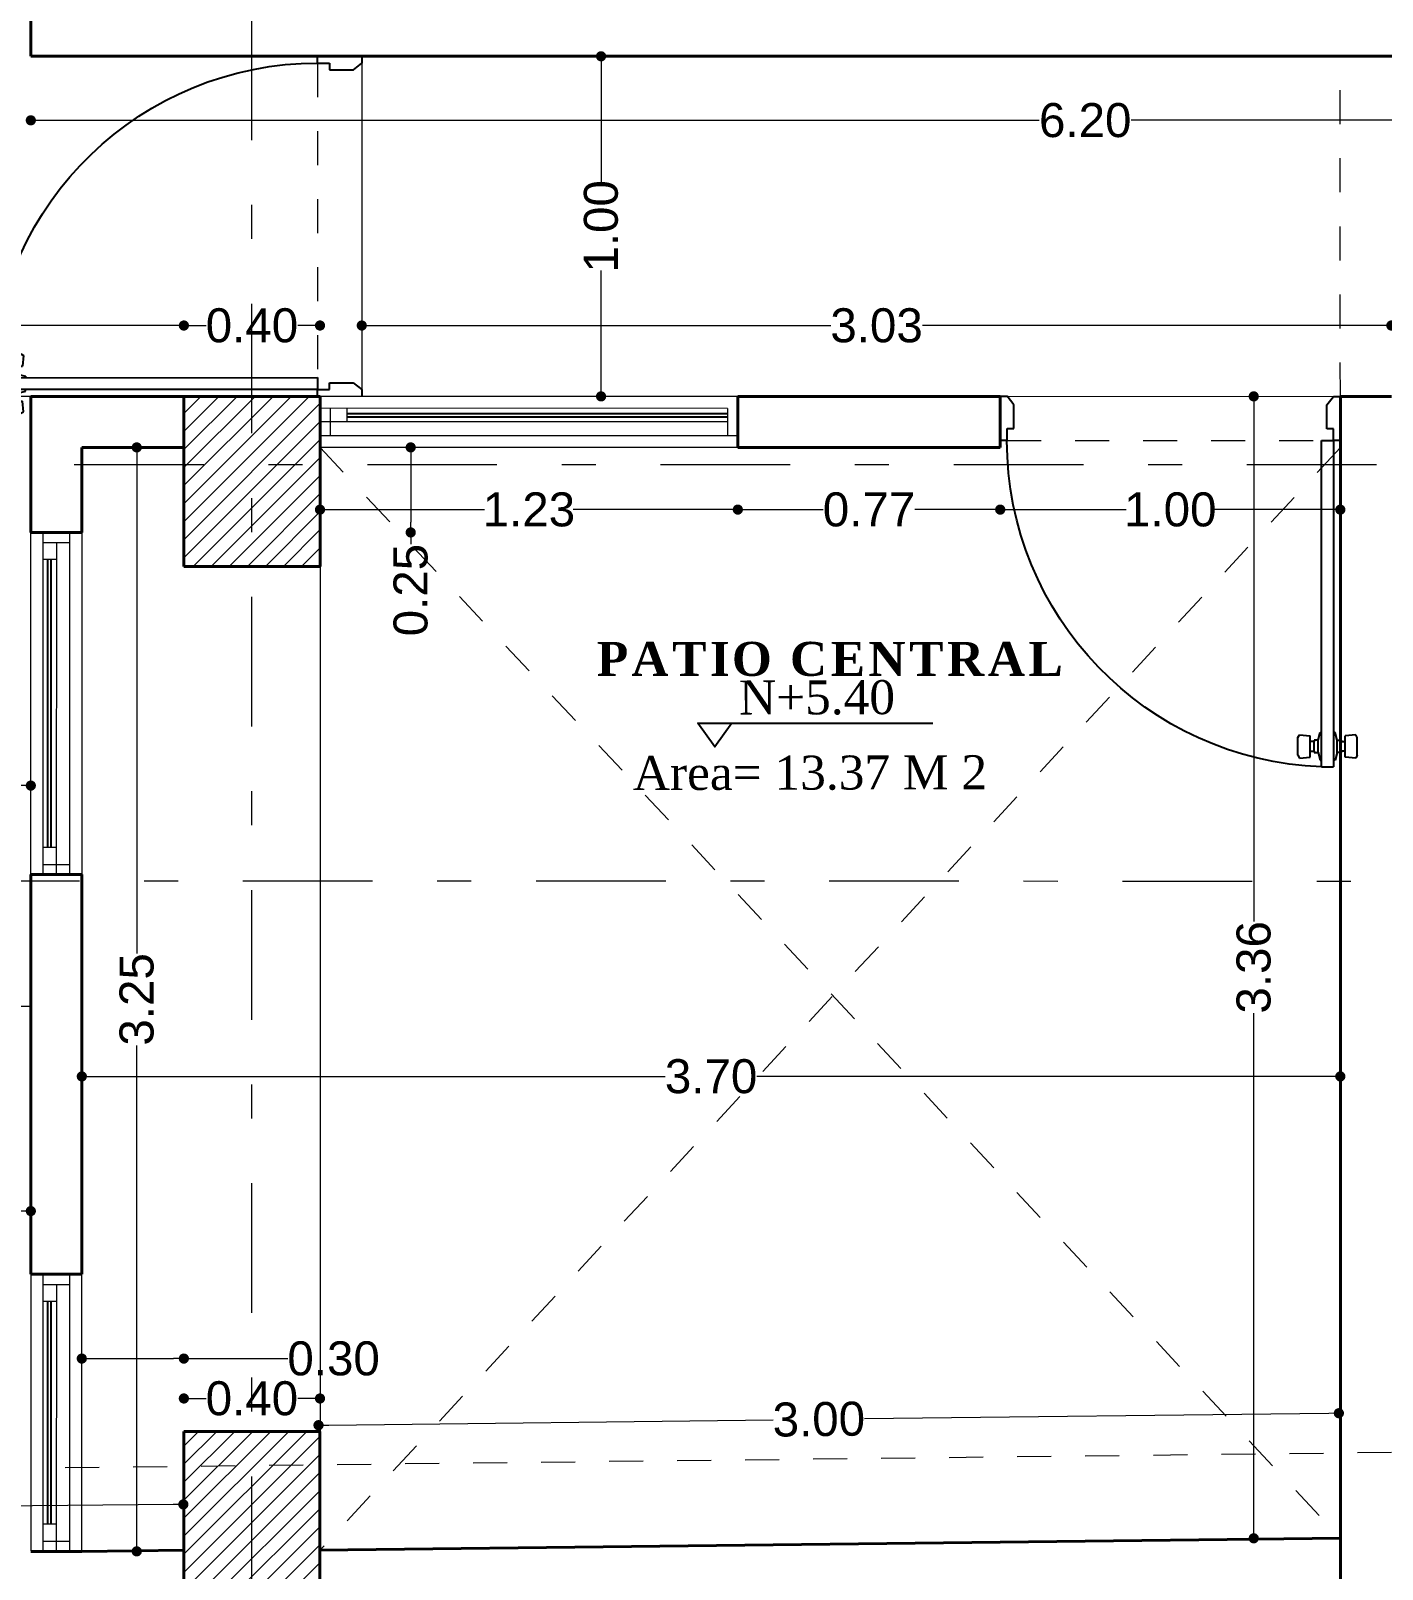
# Model space of a CAD drawing. Header units: inches. Extents: x 2908 to 3459, y -3172 to -55.
# Drawn here: x 3282.872 to 3286.846, y -199.187 to -194.664 of the extents above; entities that cross this region are included whole.
import ezdxf

# ---------------------------------------------------------------- set-up
doc = ezdxf.new("R2010")
doc.units = ezdxf.units.IN
doc.header["$MEASUREMENT"] = 0
doc.linetypes.add('ACAD_ISO03W100', pattern=[30, 12, -18])
doc.linetypes.add('DASHDOT', pattern=[25.4, 12.7, -6.35, 0, -6.35])
for name, color, linetype in [('CARPINTERIA', 3, 'Continuous'), ('TEXTO', 4, 'Continuous'), ('VIDRIOS', 130, 'Continuous')]:
    doc.layers.add(name, color=color, linetype=linetype)
for name, color, linetype, lineweight in [('COTA', 1, 'Continuous', 9), ('COTAS 01', 1, 'Continuous', 25), ('E-EJES', 1, 'DASHDOT', 5), ('Estructura', 1, 'Continuous', 40), ('linea de linderos', 3, 'Continuous', 30), ('LINEAS DE PROYECCIÒN', 74, 'ACAD_ISO03W100', 18), ('linmesa de proyecciones', 95, 'ACAD_ISO03W100', 5), ('MARCOS VENTANAS', 147, 'Continuous', 18), ('muebles madera', 44, 'Continuous', 18), ('muros 2', 5, 'Continuous', 40), ('muros bajitos', 4, 'Continuous', 15), ('PISO', 33, 'Continuous', 18), ('teja cortada', 252, 'Continuous', 30)]:
    doc.layers.add(name, color=color, linetype=linetype, lineweight=lineweight)
doc.styles.add('Arial new', font='arial.ttf')
doc.styles.add('CONSTRUCTORA', font='times.ttf', dxfattribs={"height": 0.3})
doc.dimstyles.new('GUS', dxfattribs={"dimtxt": 0.1, "dimasz": 0.03, "dimexe": 0.05, "dimexo": 0.05, "dimgap": 0.005, "dimtad": 0, "dimzin": 1, "dimdsep": 46, "dimtxsty": 'Arial new', "dimblk": 'DOT', "dimcen": 0.01, "dimse1": 1, "dimse2": 1, "dimclrd": 1, "dimclre": 252, "dimclrt": 1, "dimaunit": 1, "dimadec": 0, "dimazin": 2, "dimtfac": 1, "dimtmove": 0, "dimatfit": 2, "dimldrblk": 'ARCHTICK', "dimfxl": 1, "dimlwd": -1, "dimlwe": -1, "dimarcsym": 1})

# ---------------------------------------------------------------- blocks, each defined once
blk = doc.blocks.new('_Dot')
at = {"color": 0, "linetype": 'ByBlock', "lineweight": -2}
blk.add_line((-0.5, 0), (-1, 0), dxfattribs=at)
at = {"color": 0, "linetype": 'ByBlock', "const_width": 0.5}
blk.add_lwpolyline([(-0.25, 0, 1), (0.25, 0, 1)], format="xyb", close=True, dxfattribs=at)
blk = doc.blocks.new('*D4983')
at = {"layer": 'COTA', "color": 1, "linetype": 'Continuous', "transparency": 16777216}
for p, q in [((3280.922, -199.0213), (3281.9706, -199.0106)), ((3283.2907, -198.9972), (3282.2421, -199.0079))]:
    blk.add_line(p, q, dxfattribs=at)
at = {"layer": 'Defpoints', "color": 0, "transparency": 16777216}
for p in [(3283.3207, -198.9969), (3280.8934, -199.1605), (3283.3222, -199.1358)]:
    blk.add_point(p, dxfattribs=at)
at = {"layer": 'COTA', "color": 1, "transparency": 16777216, "xscale": 0.03, "yscale": 0.03, "zscale": 0.03}
for p, rotation in [((3283.3207, -198.9969), 0.5811746117304712), ((3280.892, -199.0216), 180.5811746117304)]:
    blk.add_blockref('_Dot', p, dxfattribs=dict(at, rotation=rotation))
at = {"layer": 'COTA', "color": 1, "transparency": 16777216, "insert": (3282.1064, -199.0093), "char_height": 0.1, "attachment_point": 5, "rotation": 0.5812, "style": 'Arial new'}
blk.add_mtext('2.43', dxfattribs=at)
blk = doc.blocks.new('_ArchTick')
at = {"color": 0, "linetype": 'ByBlock', "const_width": 0.15}
blk.add_lwpolyline([(-0.5, -0.5), (0.5, 0.5)], dxfattribs=at)
blk = doc.blocks.new('*D4984')
at = {"layer": 'COTA', "color": 1, "linetype": 'Continuous', "transparency": 16777216}
for p, q in [((3283.7481, -198.7636), (3285.0545, -198.7483)), ((3286.6882, -198.7292), (3285.3238, -198.7451))]:
    blk.add_line(p, q, dxfattribs=at)
at = {"layer": 'Defpoints', "color": 0, "transparency": 16777216}
for p in [(3286.7182, -198.7288), (3286.7225, -199.0965), (3283.7224, -199.1316)]:
    blk.add_point(p, dxfattribs=at)
at = {"layer": 'COTA', "color": 1, "transparency": 16777216, "xscale": 0.03, "yscale": 0.03, "zscale": 0.03}
for p, rotation in [((3286.7182, -198.7288), 0.6705414046089824), ((3283.7181, -198.7639), 180.670541404609)]:
    blk.add_blockref('_Dot', p, dxfattribs=dict(at, rotation=rotation))
at = {"layer": 'COTA', "color": 1, "transparency": 16777216, "insert": (3285.1892, -198.7467), "char_height": 0.1, "attachment_point": 5, "rotation": 0.6705, "style": 'Arial new'}
blk.add_mtext('3.00', dxfattribs=at)
blk = doc.blocks.new('*D4987')
at = {"layer": 'COTA', "color": 1, "linetype": 'Continuous', "transparency": 16777216}
for p, q in [((3283.3522, -195.5306), (3283.3877, -195.5306)), ((3283.6925, -195.5306), (3283.6571, -195.5306))]:
    blk.add_line(p, q, dxfattribs=at)
at = {"layer": 'Defpoints', "color": 0, "transparency": 16777216}
for p in [(3283.3222, -195.5306), (3283.3222, -195.7389), (3283.7225, -195.7388)]:
    blk.add_point(p, dxfattribs=at)
at = {"layer": 'COTA', "color": 1, "transparency": 16777216, "xscale": 0.03, "yscale": 0.03, "zscale": 0.03, "rotation": 180}
blk.add_blockref('_Dot', (3283.3222, -195.5306), dxfattribs=at)
at = {"layer": 'COTA', "color": 1, "transparency": 16777216, "xscale": 0.03, "yscale": 0.03, "zscale": 0.03}
blk.add_blockref('_Dot', (3283.7225, -195.5306), dxfattribs=at)
at = {"layer": 'COTA', "color": 1, "transparency": 16777216, "insert": (3283.5224, -195.5306), "char_height": 0.1, "attachment_point": 5, "style": 'Arial new'}
blk.add_mtext('0.40', dxfattribs=at)
blk = doc.blocks.new('*D4988')
at = {"layer": 'COTA', "color": 1, "linetype": 'Continuous', "transparency": 16777216}
for p, q in [((3283.8753, -195.5306), (3285.2241, -195.5306)), ((3286.8425, -195.5306), (3285.4938, -195.5306))]:
    blk.add_line(p, q, dxfattribs=at)
at = {"layer": 'Defpoints', "color": 0, "transparency": 16777216}
for p in [(3286.8725, -195.5306), (3283.8453, -195.739), (3286.8725, -195.739)]:
    blk.add_point(p, dxfattribs=at)
at = {"layer": 'COTA', "color": 1, "transparency": 16777216, "xscale": 0.03, "yscale": 0.03, "zscale": 0.03, "rotation": 180}
blk.add_blockref('_Dot', (3283.8453, -195.5306), dxfattribs=at)
at = {"layer": 'COTA', "color": 1, "transparency": 16777216, "xscale": 0.03, "yscale": 0.03, "zscale": 0.03}
blk.add_blockref('_Dot', (3286.8725, -195.5306), dxfattribs=at)
at = {"layer": 'COTA', "color": 1, "transparency": 16777216, "insert": (3285.3589, -195.5306), "char_height": 0.1, "attachment_point": 5, "style": 'Arial new'}
blk.add_mtext('3.03', dxfattribs=at)
blk = doc.blocks.new('*D4989')
at = {"layer": 'COTA', "color": 1, "linetype": 'Continuous', "transparency": 16777216}
for p, q in [((3285.7525, -196.0719), (3286.0925, -196.0719)), ((3286.6925, -196.0719), (3286.3525, -196.0719))]:
    blk.add_line(p, q, dxfattribs=at)
at = {"layer": 'Defpoints', "color": 0, "transparency": 16777216}
for p in [(3285.7225, -195.889), (3286.7225, -195.8687), (3286.7225, -196.0719)]:
    blk.add_point(p, dxfattribs=at)
at = {"layer": 'COTA', "color": 1, "transparency": 16777216, "xscale": 0.03, "yscale": 0.03, "zscale": 0.03, "rotation": 180}
blk.add_blockref('_Dot', (3285.7225, -196.0719), dxfattribs=at)
at = {"layer": 'COTA', "color": 1, "transparency": 16777216, "xscale": 0.03, "yscale": 0.03, "zscale": 0.03}
blk.add_blockref('_Dot', (3286.7225, -196.0719), dxfattribs=at)
at = {"layer": 'COTA', "color": 1, "transparency": 16777216, "insert": (3286.2225, -196.0719), "char_height": 0.1, "attachment_point": 5, "style": 'Arial new'}
blk.add_mtext('1.00', dxfattribs=at)
blk = doc.blocks.new('*D5012')
at = {"layer": 'COTA', "color": 1, "linetype": 'Continuous', "transparency": 16777216}
for p, q in [((3286.4679, -195.769), (3286.4679, -197.2829)), ((3286.4679, -199.0665), (3286.4679, -197.5525))]:
    blk.add_line(p, q, dxfattribs=at)
at = {"layer": 'Defpoints', "color": 0, "transparency": 16777216}
for p in [(3286.7225, -195.739), (3286.4679, -199.0965), (3286.7225, -199.0965)]:
    blk.add_point(p, dxfattribs=at)
at = {"layer": 'COTA', "color": 1, "transparency": 16777216, "xscale": 0.03, "yscale": 0.03, "zscale": 0.03}
for p, rotation in [((3286.4679, -195.739), 90), ((3286.4679, -199.0965), 270)]:
    blk.add_blockref('_Dot', p, dxfattribs=dict(at, rotation=rotation))
at = {"layer": 'COTA', "color": 1, "transparency": 16777216, "insert": (3286.4679, -197.4177), "char_height": 0.1, "attachment_point": 5, "rotation": 90, "style": 'Arial new'}
blk.add_mtext('3.36', dxfattribs=at)
blk = doc.blocks.new('PUERTAACCESO')
at = {"layer": 'CARPINTERIA'}
for p, q in [((2402.1398, 632.3793), (2402.1444, 632.3874)), ((2402.1444, 632.3874), (2402.1757, 632.3847)), ((2402.1757, 632.3847), (2402.1757, 632.3217)), ((2402.199, 632.3712), (2402.205, 632.3937)), ((2402.205, 632.3937), (2402.2096, 632.3937)), ((2402.2096, 632.4132), (2402.2095, 631.4538)), ((2402.2096, 632.4132), (2402.2446, 632.4132)), ((2402.2445, 631.4538), (2402.2446, 632.4132)), ((2402.2491, 632.3937), (2402.2446, 632.3937)), ((2402.2551, 632.3712), (2402.2491, 632.3937)), ((2402.3097, 632.3874), (2402.2784, 632.3847)), ((2402.2784, 632.3847), (2402.2784, 632.3217)), ((2402.3143, 632.3793), (2402.3097, 632.3874)), ((2402.1398, 632.3793), (2402.1398, 632.327)), ((2402.1757, 632.3677), (2402.1873, 632.3677)), ((2402.1873, 632.3386), (2402.1757, 632.3386)), ((2402.1873, 632.3677), (2402.1873, 632.3712)), ((2402.1873, 632.3712), (2402.199, 632.3712)), ((2402.1873, 632.3677), (2402.1873, 632.3386)), ((2402.1873, 632.3352), (2402.1873, 632.3386)), ((2402.199, 632.3712), (2402.199, 632.3352)), ((2402.2668, 632.3712), (2402.2551, 632.3712)), ((2402.2551, 632.3712), (2402.2551, 632.3352)), ((2402.2668, 632.3677), (2402.2668, 632.3712)), ((2402.2784, 632.3677), (2402.2668, 632.3677)), ((2402.2668, 632.3677), (2402.2668, 632.3386)), ((2402.2668, 632.3386), (2402.2784, 632.3386)), ((2402.2668, 632.3352), (2402.2668, 632.3386)), ((2402.3143, 632.3793), (2402.3143, 632.327)), ((2402.1398, 632.327), (2402.1444, 632.319)), ((2402.1444, 632.319), (2402.1757, 632.3217)), ((2402.199, 632.3352), (2402.1873, 632.3352)), ((2402.199, 632.3352), (2402.205, 632.3127)), ((2402.205, 632.3127), (2402.2096, 632.3127)), ((2402.2491, 632.3127), (2402.2445, 632.3127)), ((2402.2551, 632.3352), (2402.2491, 632.3127)), ((2402.2551, 632.3352), (2402.2668, 632.3352)), ((2402.3097, 632.319), (2402.2784, 632.3217)), ((2402.3143, 632.327), (2402.3097, 632.319)), ((2401.2846, 631.4538), (2401.2646, 631.4538)), ((2401.2846, 631.4538), (2401.2846, 631.4188)), ((2402.2095, 631.4538), (2402.2445, 631.4538)), ((2402.2446, 631.4541), (2402.2446, 631.4191)), ((2402.2646, 631.4538), (2402.2446, 631.4538)), ((2401.2846, 631.4188), (2401.3046, 631.4188)), ((2401.3046, 631.4188), (2401.3046, 631.3488)), ((2402.2446, 631.4191), (2402.2246, 631.4191)), ((2402.2246, 631.4191), (2402.2246, 631.3491)), ((2401.3046, 631.3488), (2401.2846, 631.3238)), ((2402.2246, 631.3491), (2402.2446, 631.3241)), ((2401.2646, 631.3238), (2401.2846, 631.3238)), ((2402.2446, 631.3241), (2402.2646, 631.3241))]:
    blk.add_line(p, q, dxfattribs=at)
blk.add_arc((2402.2445, 631.4538), 0.96, 92.0882, 180, dxfattribs=at)
at = {"layer": 'linmesa de proyecciones', "ltscale": 0.001}
blk.add_line((2401.2846, 631.4538), (2402.2102, 631.4538), dxfattribs=at)
at = {"layer": 'PISO'}
blk.add_line((2401.2846, 631.3238), (2402.2446, 631.3241), dxfattribs=at)
blk = doc.blocks.new('*D5023')
at = {"layer": 'COTA', "color": 1, "linetype": 'Continuous', "transparency": 16777216}
for p, q in [((3283.7525, -196.0719), (3284.2066, -196.0719)), ((3284.921, -196.0719), (3284.4669, -196.0719))]:
    blk.add_line(p, q, dxfattribs=at)
at = {"layer": 'Defpoints', "color": 0, "transparency": 16777216}
for p in [(3283.7225, -195.889), (3284.951, -195.889), (3284.951, -196.0719)]:
    blk.add_point(p, dxfattribs=at)
at = {"layer": 'COTA', "color": 1, "transparency": 16777216, "xscale": 0.03, "yscale": 0.03, "zscale": 0.03, "rotation": 180}
blk.add_blockref('_Dot', (3283.7225, -196.0719), dxfattribs=at)
at = {"layer": 'COTA', "color": 1, "transparency": 16777216, "xscale": 0.03, "yscale": 0.03, "zscale": 0.03}
blk.add_blockref('_Dot', (3284.951, -196.0719), dxfattribs=at)
at = {"layer": 'COTA', "color": 1, "transparency": 16777216, "insert": (3284.3367, -196.0719), "char_height": 0.1, "attachment_point": 5, "style": 'Arial new'}
blk.add_mtext('1.23', dxfattribs=at)
blk = doc.blocks.new('*D4990')
at = {"layer": 'COTA', "color": 1, "linetype": 'Continuous', "transparency": 16777216}
for p, q in [((3283.1837, -195.919), (3283.1837, -197.3767)), ((3283.1837, -199.1049), (3283.1837, -197.6471))]:
    blk.add_line(p, q, dxfattribs=at)
at = {"layer": 'Defpoints', "color": 0, "transparency": 16777216}
for p in [(3283.0222, -195.889), (3283.046, -199.1349), (3283.1837, -199.1349)]:
    blk.add_point(p, dxfattribs=at)
at = {"layer": 'COTA', "color": 1, "transparency": 16777216, "xscale": 0.03, "yscale": 0.03, "zscale": 0.03}
for p, rotation in [((3283.1837, -195.889), 90), ((3283.1837, -199.1349), 270)]:
    blk.add_blockref('_Dot', p, dxfattribs=dict(at, rotation=rotation))
at = {"layer": 'COTA', "color": 1, "transparency": 16777216, "insert": (3283.1837, -197.5119), "char_height": 0.1, "attachment_point": 5, "rotation": 90, "style": 'Arial new'}
blk.add_mtext('3.25', dxfattribs=at)
blk = doc.blocks.new('*D5024')
at = {"layer": 'COTA', "color": 1, "linetype": 'Continuous', "transparency": 16777216}
for p, q in [((3283.9892, -195.919), (3283.9892, -196.109)), ((3283.9892, -196.139), (3283.9892, -196.1732))]:
    blk.add_line(p, q, dxfattribs=at)
at = {"layer": 'Defpoints', "color": 0, "transparency": 16777216}
for p in [(3283.7225, -195.889), (3283.9892, -195.889), (3283.7225, -196.139)]:
    blk.add_point(p, dxfattribs=at)
at = {"layer": 'COTA', "color": 1, "transparency": 16777216, "xscale": 0.03, "yscale": 0.03, "zscale": 0.03}
for p, rotation in [((3283.9892, -195.889), 90), ((3283.9892, -196.139), 270)]:
    blk.add_blockref('_Dot', p, dxfattribs=dict(at, rotation=rotation))
at = {"layer": 'COTA', "color": 1, "transparency": 16777216, "insert": (3283.9892, -196.3085), "char_height": 0.1, "attachment_point": 5, "rotation": 90, "style": 'Arial new'}
blk.add_mtext('0.25', dxfattribs=at)
blk = doc.blocks.new('*D4991')
at = {"layer": 'COTA', "color": 1, "linetype": 'Continuous', "transparency": 16777216}
for p, q in [((3281.919, -195.5306), (3282.2568, -195.5306)), ((3283.2922, -195.5306), (3282.5172, -195.5306))]:
    blk.add_line(p, q, dxfattribs=at)
at = {"layer": 'Defpoints', "color": 0, "transparency": 16777216}
for p in [(3283.3222, -195.5306), (3281.889, -195.739), (3283.3222, -195.7389)]:
    blk.add_point(p, dxfattribs=at)
at = {"layer": 'COTA', "color": 1, "transparency": 16777216, "xscale": 0.03, "yscale": 0.03, "zscale": 0.03, "rotation": 180}
blk.add_blockref('_Dot', (3281.889, -195.5306), dxfattribs=at)
at = {"layer": 'COTA', "color": 1, "transparency": 16777216, "xscale": 0.03, "yscale": 0.03, "zscale": 0.03}
blk.add_blockref('_Dot', (3283.3222, -195.5306), dxfattribs=at)
at = {"layer": 'COTA', "color": 1, "transparency": 16777216, "insert": (3282.387, -195.5306), "char_height": 0.1, "attachment_point": 5, "style": 'Arial new'}
blk.add_mtext('1.43', dxfattribs=at)
blk = doc.blocks.new('*D5028')
at = {"layer": 'COTA', "color": 1, "linetype": 'Continuous', "transparency": 16777216}
for p, q in [((3280.9234, -198.1343), (3281.7525, -198.1343)), ((3282.8422, -198.1343), (3282.0131, -198.1343))]:
    blk.add_line(p, q, dxfattribs=at)
at = {"layer": 'Defpoints', "color": 0, "transparency": 16777216}
for p in [(3280.8934, -198.039), (3282.8722, -198.1117), (3282.8722, -198.1343)]:
    blk.add_point(p, dxfattribs=at)
at = {"layer": 'COTA', "color": 1, "transparency": 16777216, "xscale": 0.03, "yscale": 0.03, "zscale": 0.03, "rotation": 180}
blk.add_blockref('_Dot', (3280.8934, -198.1343), dxfattribs=at)
at = {"layer": 'COTA', "color": 1, "transparency": 16777216, "xscale": 0.03, "yscale": 0.03, "zscale": 0.03}
blk.add_blockref('_Dot', (3282.8722, -198.1343), dxfattribs=at)
at = {"layer": 'COTA', "color": 1, "transparency": 16777216, "insert": (3281.8828, -198.1343), "char_height": 0.1, "attachment_point": 5, "style": 'Arial new'}
blk.add_mtext('1.98', dxfattribs=at)
blk = doc.blocks.new('*D5029')
at = {"layer": 'COTA', "color": 1, "linetype": 'Continuous', "transparency": 16777216}
for p, q in [((3282.5875, -195.769), (3282.5875, -197.3012)), ((3282.5875, -199.1034), (3282.5875, -197.5711))]:
    blk.add_line(p, q, dxfattribs=at)
at = {"layer": 'Defpoints', "color": 0, "transparency": 16777216}
for p in [(3282.5875, -195.739), (3282.8722, -195.739), (3282.8721, -199.1334)]:
    blk.add_point(p, dxfattribs=at)
at = {"layer": 'COTA', "color": 1, "transparency": 16777216, "xscale": 0.03, "yscale": 0.03, "zscale": 0.03}
for p, rotation in [((3282.5875, -195.739), 90), ((3282.5875, -199.1334), 270)]:
    blk.add_blockref('_Dot', p, dxfattribs=dict(at, rotation=rotation))
at = {"layer": 'COTA', "color": 1, "transparency": 16777216, "insert": (3282.5875, -197.4362), "char_height": 0.1, "attachment_point": 5, "rotation": 90, "style": 'Arial new'}
blk.add_mtext('3.39', dxfattribs=at)
blk = doc.blocks.new('*D5032')
at = {"layer": 'COTA', "color": 1, "linetype": 'Continuous', "transparency": 16777216}
for p, q in [((3284.981, -196.0719), (3285.2019, -196.0719)), ((3285.6925, -196.0719), (3285.4716, -196.0719))]:
    blk.add_line(p, q, dxfattribs=at)
at = {"layer": 'Defpoints', "color": 0, "transparency": 16777216}
for p in [(3284.951, -195.889), (3285.7225, -195.889), (3285.7225, -196.0719)]:
    blk.add_point(p, dxfattribs=at)
at = {"layer": 'COTA', "color": 1, "transparency": 16777216, "xscale": 0.03, "yscale": 0.03, "zscale": 0.03, "rotation": 180}
blk.add_blockref('_Dot', (3284.951, -196.0719), dxfattribs=at)
at = {"layer": 'COTA', "color": 1, "transparency": 16777216, "xscale": 0.03, "yscale": 0.03, "zscale": 0.03}
blk.add_blockref('_Dot', (3285.7225, -196.0719), dxfattribs=at)
at = {"layer": 'COTA', "color": 1, "transparency": 16777216, "insert": (3285.3367, -196.0719), "char_height": 0.1, "attachment_point": 5, "style": 'Arial new'}
blk.add_mtext('0.77', dxfattribs=at)
blk = doc.blocks.new('*D4993')
at = {"layer": 'COTA', "color": 1, "linetype": 'Continuous', "transparency": 16777216}
for p, q in [((3283.0522, -197.7385), (3284.7377, -197.7385)), ((3286.6925, -197.7385), (3285.0071, -197.7385))]:
    blk.add_line(p, q, dxfattribs=at)
at = {"layer": 'Defpoints', "color": 0, "transparency": 16777216}
for p in [(3283.0222, -197.1638, -7.182), (3286.7225, -197.1639, -7.182), (3286.7225, -197.7385)]:
    blk.add_point(p, dxfattribs=at)
at = {"layer": 'COTA', "color": 1, "transparency": 16777216, "xscale": 0.03, "yscale": 0.03, "zscale": 0.03, "rotation": 180}
blk.add_blockref('_Dot', (3283.0222, -197.7385), dxfattribs=at)
at = {"layer": 'COTA', "color": 1, "transparency": 16777216, "xscale": 0.03, "yscale": 0.03, "zscale": 0.03}
blk.add_blockref('_Dot', (3286.7225, -197.7385), dxfattribs=at)
at = {"layer": 'COTA', "color": 1, "transparency": 16777216, "insert": (3284.8724, -197.7385), "char_height": 0.1, "attachment_point": 5, "style": 'Arial new'}
blk.add_mtext('3.70', dxfattribs=at)
blk = doc.blocks.new('*D5040')
at = {"layer": 'COTA', "color": 1, "linetype": 'Continuous', "transparency": 16777216}
for p, q in [((3282.6008, -192.7329), (3282.6008, -193.5854)), ((3282.6008, -194.709), (3282.6008, -193.8565))]:
    blk.add_line(p, q, dxfattribs=at)
at = {"layer": 'Defpoints', "color": 0, "transparency": 16777216}
for p in [(3282.6008, -192.7029), (3282.8722, -192.7029), (3282.8722, -194.739)]:
    blk.add_point(p, dxfattribs=at)
at = {"layer": 'COTA', "color": 1, "transparency": 16777216, "xscale": 0.03, "yscale": 0.03, "zscale": 0.03}
for p, rotation in [((3282.6008, -192.7029), 90), ((3282.6008, -194.739), 270)]:
    blk.add_blockref('_Dot', p, dxfattribs=dict(at, rotation=rotation))
at = {"layer": 'COTA', "color": 1, "transparency": 16777216, "insert": (3282.6008, -193.7209), "char_height": 0.1, "attachment_point": 5, "rotation": 90, "style": 'Arial new'}
blk.add_mtext('2.04', dxfattribs=at)
blk = doc.blocks.new('*D5042')
at = {"layer": 'COTA', "color": 1, "linetype": 'Continuous', "transparency": 16777216}
for p, q in [((3282.6008, -194.769), (3282.6008, -195.109)), ((3282.6008, -195.709), (3282.6008, -195.369))]:
    blk.add_line(p, q, dxfattribs=at)
at = {"layer": 'Defpoints', "color": 0, "transparency": 16777216}
for p in [(3282.6008, -194.739), (3282.8722, -194.739), (3282.8722, -195.739)]:
    blk.add_point(p, dxfattribs=at)
at = {"layer": 'COTA', "color": 1, "transparency": 16777216, "xscale": 0.03, "yscale": 0.03, "zscale": 0.03}
for p, rotation in [((3282.6008, -194.739), 90), ((3282.6008, -195.739), 270)]:
    blk.add_blockref('_Dot', p, dxfattribs=dict(at, rotation=rotation))
at = {"layer": 'COTA', "color": 1, "transparency": 16777216, "insert": (3282.6008, -195.239), "char_height": 0.1, "attachment_point": 5, "rotation": 90, "style": 'Arial new'}
blk.add_mtext('1.00', dxfattribs=at)
blk = doc.blocks.new('*D5043')
at = {"layer": 'COTA', "color": 1, "linetype": 'Continuous', "transparency": 16777216}
for p, q in [((3282.9022, -194.9273), (3285.8374, -194.9273)), ((3289.0425, -194.9273), (3286.1073, -194.9273))]:
    blk.add_line(p, q, dxfattribs=at)
at = {"layer": 'Defpoints', "color": 0, "transparency": 16777216}
for p in [(3282.8722, -194.739), (3289.0725, -194.739), (3289.0725, -194.9273)]:
    blk.add_point(p, dxfattribs=at)
at = {"layer": 'COTA', "color": 1, "transparency": 16777216, "xscale": 0.03, "yscale": 0.03, "zscale": 0.03, "rotation": 180}
blk.add_blockref('_Dot', (3282.8722, -194.9273), dxfattribs=at)
at = {"layer": 'COTA', "color": 1, "transparency": 16777216, "xscale": 0.03, "yscale": 0.03, "zscale": 0.03}
blk.add_blockref('_Dot', (3289.0725, -194.9273), dxfattribs=at)
at = {"layer": 'COTA', "color": 1, "transparency": 16777216, "insert": (3285.9724, -194.9273), "char_height": 0.1, "attachment_point": 5, "style": 'Arial new'}
blk.add_mtext('6.20', dxfattribs=at)
blk = doc.blocks.new('*D5053')
at = {"layer": 'COTA', "color": 1, "linetype": 'Continuous', "transparency": 16777216}
for p, q in [((3283.3522, -198.6854), (3283.3876, -198.6854)), ((3283.6925, -198.6854), (3283.657, -198.6854))]:
    blk.add_line(p, q, dxfattribs=at)
at = {"layer": 'Defpoints', "color": 0, "transparency": 16777216}
for p in [(3283.3222, -198.6854), (3283.3222, -198.8816), (3283.7225, -198.8816)]:
    blk.add_point(p, dxfattribs=at)
at = {"layer": 'COTA', "color": 1, "transparency": 16777216, "xscale": 0.03, "yscale": 0.03, "zscale": 0.03, "rotation": 180}
blk.add_blockref('_Dot', (3283.3222, -198.6854), dxfattribs=at)
at = {"layer": 'COTA', "color": 1, "transparency": 16777216, "xscale": 0.03, "yscale": 0.03, "zscale": 0.03}
blk.add_blockref('_Dot', (3283.7225, -198.6854), dxfattribs=at)
at = {"layer": 'COTA', "color": 1, "transparency": 16777216, "insert": (3283.5223, -198.6854), "char_height": 0.1, "attachment_point": 5, "style": 'Arial new'}
blk.add_mtext('0.40', dxfattribs=at)
blk = doc.blocks.new('*D5003')
at = {"layer": 'COTA', "color": 1, "linetype": 'Continuous', "transparency": 16777216}
for p, q in [((3283.0521, -198.5681), (3283.2922, -198.5681)), ((3283.3222, -198.5681), (3283.6278, -198.5681))]:
    blk.add_line(p, q, dxfattribs=at)
at = {"layer": 'Defpoints', "color": 0, "transparency": 16777216}
for p in [(3283.0221, -198.5681), (3283.0221, -198.8816), (3283.3222, -198.8816)]:
    blk.add_point(p, dxfattribs=at)
at = {"layer": 'COTA', "color": 1, "transparency": 16777216, "xscale": 0.03, "yscale": 0.03, "zscale": 0.03, "rotation": 180}
blk.add_blockref('_Dot', (3283.0221, -198.5681), dxfattribs=at)
at = {"layer": 'COTA', "color": 1, "transparency": 16777216, "xscale": 0.03, "yscale": 0.03, "zscale": 0.03}
blk.add_blockref('_Dot', (3283.3222, -198.5681), dxfattribs=at)
at = {"layer": 'COTA', "color": 1, "transparency": 16777216, "insert": (3283.7625, -198.5681), "char_height": 0.1, "attachment_point": 5, "style": 'Arial new'}
blk.add_mtext('0.30', dxfattribs=at)
blk = doc.blocks.new('*D5054')
at = {"layer": 'COTA', "color": 1, "linetype": 'Continuous', "transparency": 16777216}
for p, q in [((3282.3022, -196.8834), (3282.4375, -196.8834)), ((3282.8422, -196.8834), (3282.7069, -196.8834))]:
    blk.add_line(p, q, dxfattribs=at)
at = {"layer": 'Defpoints', "color": 0, "transparency": 16777216}
for p in [(3282.2722, -196.8834), (3282.2722, -197.1638), (3282.8722, -197.1638, -7.182)]:
    blk.add_point(p, dxfattribs=at)
at = {"layer": 'COTA', "color": 1, "transparency": 16777216, "xscale": 0.03, "yscale": 0.03, "zscale": 0.03, "rotation": 180}
blk.add_blockref('_Dot', (3282.2722, -196.8834), dxfattribs=at)
at = {"layer": 'COTA', "color": 1, "transparency": 16777216, "xscale": 0.03, "yscale": 0.03, "zscale": 0.03}
blk.add_blockref('_Dot', (3282.8722, -196.8834), dxfattribs=at)
at = {"layer": 'COTA', "color": 1, "transparency": 16777216, "insert": (3282.5722, -196.8834), "char_height": 0.1, "attachment_point": 5, "style": 'Arial new'}
blk.add_mtext('0.60', dxfattribs=at)
blk = doc.blocks.new('*D5062')
at = {"layer": 'COTA', "color": 1, "linetype": 'Continuous', "transparency": 16777216}
for p, q in [((3284.5489, -194.769), (3284.5489, -195.109)), ((3284.5489, -195.709), (3284.5489, -195.369))]:
    blk.add_line(p, q, dxfattribs=at)
at = {"layer": 'Defpoints', "color": 0, "transparency": 16777216}
for p in [(3284.5489, -194.739), (3284.951, -194.739), (3284.951, -195.739)]:
    blk.add_point(p, dxfattribs=at)
at = {"layer": 'COTA', "color": 1, "transparency": 16777216, "xscale": 0.03, "yscale": 0.03, "zscale": 0.03}
for p, rotation in [((3284.5489, -194.739), 90), ((3284.5489, -195.739), 270)]:
    blk.add_blockref('_Dot', p, dxfattribs=dict(at, rotation=rotation))
at = {"layer": 'COTA', "color": 1, "transparency": 16777216, "insert": (3284.5489, -195.239), "char_height": 0.1, "attachment_point": 5, "rotation": 90, "style": 'Arial new'}
blk.add_mtext('1.00', dxfattribs=at)
blk = doc.blocks.new('ESTRUCTURA 5')
at = {"layer": 'muros bajitos'}
h = blk.add_hatch(dxfattribs=at)
h.set_pattern_fill('ANSI31', color=256, scale=0.3, style=0)
h.set_pattern_definition([(45, (58.70187, -44.964673), (-0.0265165043, 0.0265165043), [])])
h.paths.add_polyline_path([(3334.2616, -191.703), (3333.8613, -191.703), (3333.8614, -192.203), (3334.2617, -192.203)])
h = blk.add_hatch(dxfattribs=at)
h.set_pattern_fill('ANSI31', color=256, scale=0.3, style=0)
h.set_pattern_definition([(45, (58.701077, -48.10779), (-0.0265165043, 0.0265165043), [])])
h.paths.add_polyline_path([(3334.2608, -194.7461), (3333.8606, -194.7461), (3333.8605, -195.2461), (3334.2608, -195.2461)])
at = {"layer": 'Estructura'}
for p, q in [((3333.8614, -192.203), (3333.8614, -191.703)), ((3333.8614, -191.703), (3334.2617, -191.703)), ((3334.1117, -191.703), (3334.2617, -191.703)), ((3334.2617, -191.703), (3334.2617, -191.853)), ((3334.2617, -191.703), (3334.2617, -191.853)), ((3334.2617, -191.703), (3334.2617, -192.203)), ((3334.2617, -192.203), (3333.8614, -192.203)), ((3334.1117, -192.203), (3334.2617, -192.203)), ((3333.8613, -195.2461), (3333.8613, -194.7461)), ((3333.8613, -194.7461), (3334.2616, -194.7461)), ((3334.2616, -194.7461), (3334.2616, -195.2461))]:
    blk.add_line(p, q, dxfattribs=at)

msp = doc.modelspace()

# ---------------------------------------------------------------- linework, layer by layer
at = {"layer": 'E-EJES', "ltscale": 0.03}
for p, q in [((3283.5223, -201.0196), (3283.5223, -190.7846)), ((3277.8279, -195.9395), (3293.0976, -195.9395)), ((3276.5999, -197.1636, -7.182), (3294.3082, -197.1641, -7.182))]:
    msp.add_line(p, q, dxfattribs=at)
at = {"layer": 'LINEAS DE PROYECCIÒN', "ltscale": 0.003}
for p, q in [((3286.7225, -195.739), (3286.7224, -194.7387)), ((3286.7225, -195.889), (3283.7224, -199.1316)), ((3283.7225, -195.889), (3286.7225, -199.0965)), ((3289.0725, -198.819), (3282.9728, -198.8896))]:
    msp.add_line(p, q, dxfattribs=at)
at = {"layer": 'MARCOS VENTANAS'}
for p, q in [((3284.921, -195.7741), (3283.7225, -195.774)), ((3283.7525, -195.774), (3283.7525, -195.854)), ((3283.7525, -195.774), (3283.7525, -195.854)), ((3283.8025, -195.8141), (3283.8025, -195.7741)), ((3284.921, -195.7741), (3284.921, -195.8541)), ((3284.921, -195.7741), (3284.921, -195.8541)), ((3284.921, -195.8141), (3283.7225, -195.814)), ((3283.7225, -195.854), (3284.951, -195.8541)), ((3282.9073, -196.1389), (3282.9072, -197.145)), ((3282.9074, -196.1689), (3282.9873, -196.1689)), ((3282.9074, -196.1689), (3282.9873, -196.1689)), ((3282.9473, -196.1689), (3282.9472, -197.145)), ((3282.9872, -197.145), (3282.9873, -196.1389)), ((3282.9474, -196.2189), (3282.9074, -196.2189)), ((3282.9471, -197.065), (3282.9071, -197.065)), ((3282.9072, -197.115), (3282.987, -197.115)), ((3282.9072, -197.115), (3282.987, -197.115)), ((3282.9073, -198.3198), (3282.9072, -199.1351)), ((3282.9074, -198.3498), (3282.9873, -198.3498)), ((3282.9074, -198.3498), (3282.9873, -198.3498)), ((3282.9473, -198.3498), (3282.9472, -199.1351)), ((3282.9872, -199.1351), (3282.9873, -198.3198)), ((3282.9474, -198.3998), (3282.9074, -198.3998)), ((3282.9471, -199.0551), (3282.9071, -199.0551)), ((3282.9072, -199.1051), (3282.987, -199.1051)), ((3282.9072, -199.1051), (3282.987, -199.1051))]:
    msp.add_line(p, q, dxfattribs=at)
at = {"layer": 'muebles madera'}
for p, q in [((3282.8722, -195.739), (3281.8934, -195.739)), ((3282.8723, -197.5326), (3282.2722, -197.5326))]:
    msp.add_line(p, q, dxfattribs=at)
at = {"layer": 'muros 2'}
for p, q in [((3282.8722, -194.739), (3282.8722, -192.7029)), ((3282.8722, -194.739), (3286.9222, -194.739)), ((3282.8722, -195.739), (3283.3222, -195.739)), ((3282.8723, -196.1389), (3282.8722, -195.739)), ((3284.951, -195.889), (3284.951, -195.739)), ((3284.951, -195.739), (3285.7225, -195.739)), ((3284.951, -195.7391), (3284.951, -195.7391)), ((3285.7225, -195.889), (3285.7225, -195.739)), ((3286.7225, -199.2465), (3286.7225, -195.739)), ((3286.7225, -195.739), (3286.8725, -195.739)), ((3283.0222, -196.1389), (3283.0222, -195.889)), ((3283.0222, -195.889), (3283.3222, -195.889)), ((3284.951, -195.889), (3285.7225, -195.889)), ((3286.7225, -199.0965), (3286.7225, -195.889)), ((3283.0222, -196.1389), (3282.8723, -196.1389)), ((3282.9873, -196.1389), (3283.0222, -196.1389)), ((3282.8722, -198.3198), (3282.8722, -197.145)), ((3282.8723, -197.145), (3283.022, -197.145)), ((3283.0222, -198.3198), (3283.0222, -197.145)), ((3283.0222, -198.2212), (3283.0222, -197.1638)), ((3283.0222, -198.3198), (3282.8722, -198.3198)), ((3282.8723, -198.3198), (3282.8723, -198.3198)), ((3282.9873, -198.3198), (3283.0222, -198.3198)), ((3283.0223, -198.8895), (3283.0223, -198.889)), ((3286.7225, -199.0965), (3283.7207, -199.1316)), ((3282.8723, -199.1351), (3283.022, -199.1351)), ((3283.3222, -199.1316), (3283.0222, -199.1351))]:
    msp.add_line(p, q, dxfattribs=at)
at = {"layer": 'muros bajitos'}
for p, q in [((3284.951, -195.7391), (3283.7225, -195.739)), ((3284.951, -195.889), (3283.7225, -195.889)), ((3282.8723, -197.145), (3282.8723, -196.1389)), ((3283.0222, -196.1389), (3283.022, -197.145)), ((3283.7225, -196.139), (3283.7225, -198.8816)), ((3282.8723, -197.145), (3282.8723, -197.145)), ((3282.8723, -198.3198), (3282.8721, -199.1334)), ((3283.0222, -199.1351), (3283.0222, -198.3198)), ((3282.8723, -199.1351), (3282.8723, -199.1351))]:
    msp.add_line(p, q, dxfattribs=at)
at = {"layer": 'TEXTO', "ltscale": 0.008}
msp.add_lwpolyline([(3284.9338, -196.6994), (3284.8838, -196.7694), (3284.8338, -196.6994), (3285.5247, -196.6994)], dxfattribs=at)
at = {"layer": 'VIDRIOS'}
for p, q in [((3283.8025, -195.789), (3284.921, -195.7891)), ((3283.8025, -195.799), (3284.921, -195.7991)), ((3282.9324, -196.1689), (3282.9324, -196.1689)), ((3282.9222, -197.065), (3282.9223, -196.2189)), ((3282.9322, -197.065), (3282.9323, -196.2189)), ((3282.9324, -198.3498), (3282.9324, -198.3498)), ((3282.9222, -199.0551), (3282.9223, -198.3998)), ((3282.9322, -199.0551), (3282.9323, -198.3998))]:
    msp.add_line(p, q, dxfattribs=at)

# ---------------------------------------------------------------- block references
at = {"layer": 'linea de linderos'}
msp.add_blockref('ESTRUCTURA 5', (-50.5392, -4.036), dxfattribs=at)
at = {"layer": 'teja cortada', "xscale": -1}
for p, rotation in [((3915.1694, 2206.5256), 90), ((884.4579, 435.5851), 180)]:
    msp.add_blockref('PUERTAACCESO', p, dxfattribs=dict(at, rotation=rotation))

# ---------------------------------------------------------------- texts
at = {"layer": 'COTAS 01', "char_height": 0.1, "attachment_point": 1, "rotation": 0.1492, "style": 'CONSTRUCTORA'}
for s, width, insert in [('N+5.40', 0.828029, (3284.9544, -196.5744)), ('Area= 13.37 M 2 ', 1.114537, (3284.6423, -196.7966, -0.0003))]:
    msp.add_mtext_dynamic_manual_height_columns(s, width=width, gutter_width=0.5, heights=[0], dxfattribs=dict(at, insert=insert))
at = {"layer": 'TEXTO', "insert": (3284.5366, -196.4607), "char_height": 0.1, "width": 2.362761, "attachment_point": 1, "style": 'CONSTRUCTORA'}
msp.add_mtext('{\\fTimes New Roman|b1|i0|c0|p18;\\T1.1;PATIO CENTRAL}', dxfattribs=at)

# ---------------------------------------------------------------- dimensions: what is measured, and where the dimension line sits
at = {"layer": 'COTA'}
for base, p1, p2, picture, middle in [((3282.6008, -192.7029), (3282.8722, -194.739), (3282.8722, -192.7029), '*D5040', (3282.6008, -193.7209)), ((3282.6008, -194.739), (3282.8722, -195.739), (3282.8722, -194.739), '*D5042', (3282.6008, -195.239)), ((3282.5875, -195.739), (3282.8721, -199.1334), (3282.8722, -195.739), '*D5029', (3282.5875, -197.4362)), ((3286.4679, -199.0965), (3286.7225, -195.739), (3286.7225, -199.0965), '*D5012', (3286.4679, -197.4177)), ((3283.1837, -199.1349), (3283.0222, -195.889), (3283.046, -199.1349), '*D4990', (3283.1837, -197.5119))]:
    dim = msp.add_linear_dim(base=base, p1=p1, p2=p2, angle=90, dimstyle='GUS', dxfattribs=at)
    dim.commit()
    dim.dimension.update_dxf_attribs({"geometry": picture, "text_midpoint": middle})
for p1, p2, distance, picture, middle in [((3284.951, -195.739), (3284.951, -194.739), 0.4021, '*D5062', (3284.5489, -195.239)), ((3280.8934, -199.1605), (3283.3222, -199.1358), 0.1389, '*D4983', (3282.1064, -199.0093))]:
    dim = msp.add_aligned_dim(p1=p1, p2=p2, distance=distance, dimstyle='GUS', dxfattribs=at)
    dim.commit()
    dim.dimension.update_dxf_attribs({"geometry": picture, "text_midpoint": middle})
for base, p1, p2, picture, middle in [((3289.0725, -194.9273), (3282.8722, -194.739), (3289.0725, -194.739), '*D5043', (3285.9724, -194.9273)), ((3283.3222, -195.5306), (3283.7225, -195.7388), (3283.3222, -195.7389), '*D4987', (3283.5224, -195.5306)), ((3286.8725, -195.5306), (3283.8453, -195.739), (3286.8725, -195.739), '*D4988', (3285.3589, -195.5306)), ((3284.951, -196.0719), (3283.7225, -195.889), (3284.951, -195.889), '*D5023', (3284.3367, -196.0719)), ((3285.7225, -196.0719), (3284.951, -195.889), (3285.7225, -195.889), '*D5032', (3285.3367, -196.0719)), ((3286.7225, -196.0719), (3285.7225, -195.889), (3286.7225, -195.8687), '*D4989', (3286.2225, -196.0719)), ((3282.2722, -196.8834), (3282.8722, -197.1638, -7.182), (3282.2722, -197.1638), '*D5054', (3282.5722, -196.8834)), ((3286.7225, -197.7385), (3283.0222, -197.1638, -7.182), (3286.7225, -197.1639, -7.182), '*D4993', (3284.8724, -197.7385)), ((3282.8722, -198.1343), (3280.8934, -198.039), (3282.8722, -198.1117), '*D5028', (3281.8828, -198.1343))]:
    dim = msp.add_linear_dim(base=base, p1=p1, p2=p2, dimstyle='GUS', dxfattribs=at)
    dim.commit()
    dim.dimension.update_dxf_attribs({"geometry": picture, "text_midpoint": middle})
for base, p1, p2, picture, middle in [((3283.3222, -195.5306), (3281.889, -195.739), (3283.3222, -195.7389), '*D4991', (3282.387, -195.5306)), ((3283.0221, -198.5681), (3283.3222, -198.8816), (3283.0221, -198.8816), '*D5003', (3283.7625, -198.5681)), ((3283.3222, -198.6854), (3283.7225, -198.8816), (3283.3222, -198.8816), '*D5053', (3283.5223, -198.6854))]:
    dim = msp.add_linear_dim(base=base, p1=p1, p2=p2, dimstyle='GUS', dxfattribs=at)
    dim.commit()
    dim.dimension.update_dxf_attribs({"geometry": picture, "text_midpoint": middle, "dimtype": 160})
for base, p1, p2, angle, picture, middle, dimtype in [((3283.9892, -195.889), (3283.7225, -196.139), (3283.7225, -195.889), 90, '*D5024', (3283.9892, -196.3085), 160), ((3286.7182, -198.7288), (3283.7224, -199.1316), (3286.7225, -199.0965), 0.6705, '*D4984', (3285.1892, -198.7467), 161)]:
    dim = msp.add_linear_dim(base=base, p1=p1, p2=p2, angle=angle, dimstyle='GUS', dxfattribs=at)
    dim.commit()
    dim.dimension.update_dxf_attribs({"geometry": picture, "text_midpoint": middle, "dimtype": dimtype})

doc.saveas('drawing.dxf')
